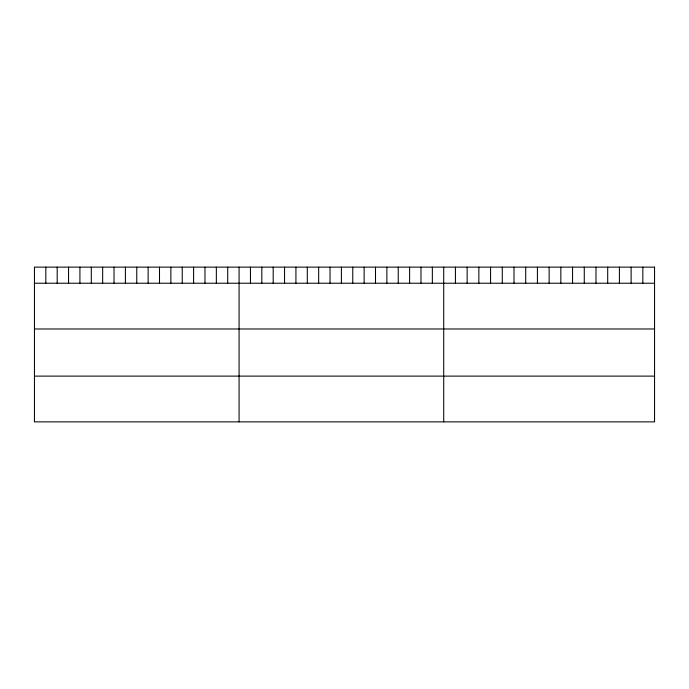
<?xml version="1.0" encoding="UTF-8"?>
<svg xmlns="http://www.w3.org/2000/svg" width="689" height="689" viewBox="0 0 689 689"><rect width="100%" height="100%" fill="white"/><g stroke="black" fill="none" stroke-linecap="round" stroke-linejoin="round"><path stroke-width="1.03" d="M34.45 283.231L654.55 283.231M34.45 328.98L654.55 328.98M34.45 376.116L654.55 376.116M642.837 267.134L642.837 283.231M631.124 267.134L631.124 283.231M619.411 267.134L619.411 283.231M607.698 267.134L607.698 283.231M595.985 267.134L595.985 283.231M584.272 267.134L584.272 283.231M572.559 267.134L572.559 283.231M560.846 267.134L560.846 283.231M549.133 267.134L549.133 283.231M537.42 267.134L537.42 283.231M525.707 267.134L525.707 283.231M513.994 267.134L513.994 283.231M502.281 267.134L502.281 283.231M490.568 267.134L490.568 283.231M478.855 267.134L478.855 283.231M467.142 267.134L467.142 283.231M455.429 267.134L455.429 283.231M443.716 267.134L443.716 421.866M432.347 267.134L432.347 283.231M420.979 267.134L420.979 283.231M409.611 267.134L409.611 283.231M398.242 267.134L398.242 283.231M386.873 267.134L386.873 283.231M375.505 267.134L375.505 283.231M364.137 267.134L364.137 283.231M352.768 267.134L352.768 283.231M341.399 267.134L341.399 283.231M330.031 267.134L330.031 283.231M318.662 267.134L318.662 283.231M307.294 267.134L307.294 283.231M295.925 267.134L295.925 283.231M284.557 267.134L284.557 283.231M273.188 267.134L273.188 283.231M261.82 267.134L261.82 283.231M250.452 267.134L250.452 283.231M239.083 267.134L239.083 421.866M227.714 267.134L227.714 283.231M216.346 267.134L216.346 283.231M204.977 267.134L204.977 283.231M193.609 267.134L193.609 283.231M182.24 267.134L182.24 283.231M170.872 267.134L170.872 283.231M159.503 267.134L159.503 283.231M148.135 267.134L148.135 283.231M136.767 267.134L136.767 283.231M125.398 267.134L125.398 283.231M114.029 267.134L114.029 283.231M102.661 267.134L102.661 283.231M91.292 267.134L91.292 283.231M79.924 267.134L79.924 283.231M68.555 267.134L68.555 283.231M57.187 267.134L57.187 283.231M45.819 267.134L45.819 283.231M654.55 267.134L34.45 267.134L34.45 421.866L654.55 421.866L654.55 267.134"/></g></svg>
